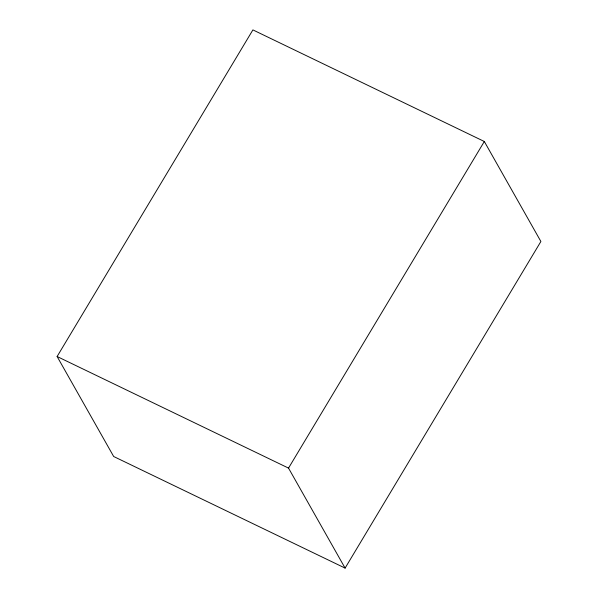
<?xml version="1.0" encoding="UTF-8"?>
<svg xmlns="http://www.w3.org/2000/svg" width="598" height="598" viewBox="0 0 598 598"><rect width="100%" height="100%" fill="white"/><g stroke="black" fill="none" stroke-linecap="round" stroke-linejoin="round"><path stroke-width="0.9" d="M57.109 356.513L252.902 29.9L484.32 141.494L540.891 241.487L345.098 568.1L113.68 456.506L57.109 356.513L288.528 468.107L345.098 568.1M288.528 468.107L484.32 141.494"/></g></svg>
